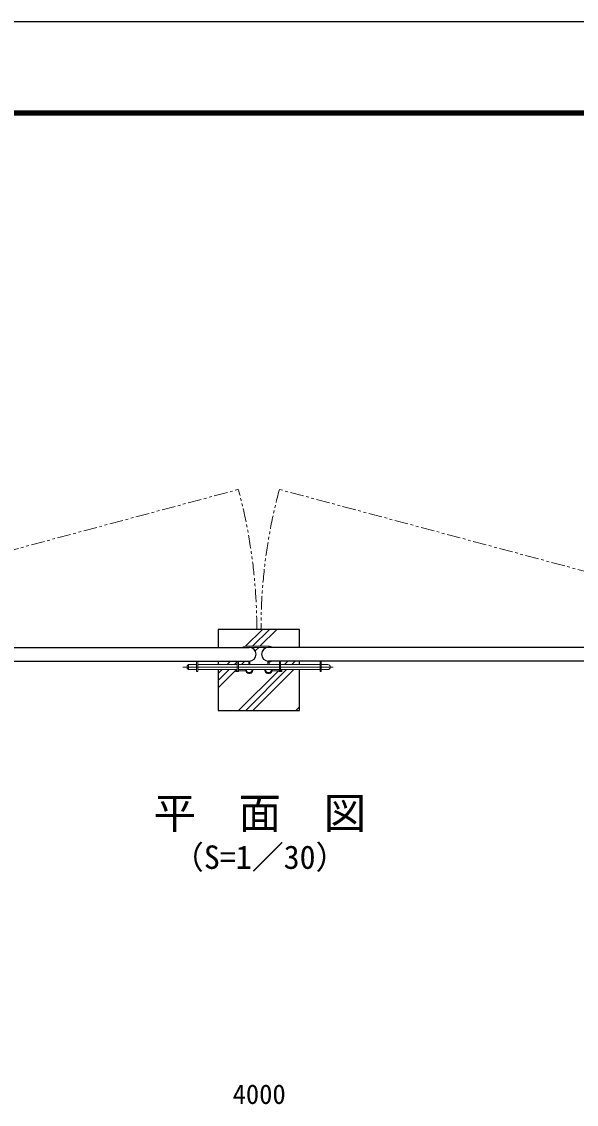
# Model space of a CAD drawing. Units: millimetres, scale not verified. Extents: x -6300 to 6300, y -4454 to 4456.
# Drawn here: x -2198 to -147, y 453 to 4456 of the extents above; entities that cross this region are included whole.
import ezdxf
from ezdxf.enums import TextEntityAlignment as Align

# ---------------------------------------------------------------- set-up
doc = ezdxf.new("R2010")
doc.units = ezdxf.units.MM
doc.header["$LTSCALE"] = 20
doc.linetypes.add('USER1', pattern=[50.8, 31.75, -6.35, 6.35, -6.35])
doc.linetypes.add('USER3', pattern=[5, 2.5, -0.5, 0.5, -0.5, 0.5, -0.5])
for name, color, linetype, lineweight in [('0-0_D-STR3', 3, 'Continuous', 13), ('0-1_D-BMK', 2, 'USER1', 13), ('0-2_D-STR1', 1, 'Continuous', 25), ('0-3_D-STR4', 7, 'Continuous', 25), ('0-5_D-DCR-HCH', 7, 'Continuous', 13), ('0-6_D-STR-DIM', 7, 'Continuous', 13), ('0-B_D-TTL-TXT', 7, 'Continuous', 25), ('0-C_D-TTL', 7, 'Continuous', 25)]:
    doc.layers.add(name, color=color, linetype=linetype, lineweight=lineweight)
doc.styles.add('ＭＳ ゴシック', font='')
doc.styles.get('ＭＳ ゴシック').set_extended_font_data('MS Gothic')

msp = doc.modelspace()

# ---------------------------------------------------------------- linework, layer by layer
at = {"layer": '0-0_D-STR3'}
for p, q in [((-1285.71, 2146.66), (-1366.31, 2146.66)), ((-1285.71, 2142.36), (-1366.31, 2142.36)), ((-1551.91, 2091.56), (-1551.91, 2052.46)), ((-1547.41, 2091.56), (-1547.41, 2052.46)), ((-1401.41, 2091.56), (-1401.41, 2052.46)), ((-1396.91, 2091.56), (-1396.91, 2052.46)), ((-1358.51, 2091.56), (-1358.51, 2078.96)), ((-1354.51, 2091.64), (-1354.51, 2078.96)), ((-1287.71, 2091.64), (-1287.71, 2078.96)), ((-1285.71, 2087.26), (-1285.71, 2091.56)), ((-1283.71, 2087.33), (-1283.71, 2078.96)), ((-1245.31, 2091.56), (-1245.31, 2052.46)), ((-1240.81, 2091.56), (-1240.81, 2052.46)), ((-1094.81, 2091.56), (-1094.81, 2052.46)), ((-1090.31, 2091.56), (-1090.31, 2052.46)), ((-1586.41, 2074.46), (-1581.41, 2078.96)), ((-1586.41, 2074.46), (-1586.41, 2064.46)), ((-1586.41, 2064.46), (-1581.41, 2059.96)), ((-1581.41, 2078.96), (-1551.91, 2078.96)), ((-1581.41, 2078.96), (-1581.41, 2059.96)), ((-1581.41, 2059.96), (-1551.91, 2059.96)), ((-1547.41, 2052.46), (-1551.91, 2052.46)), ((-1547.41, 2078.96), (-1401.41, 2078.96)), ((-1547.41, 2059.96), (-1401.41, 2059.96)), ((-1406.01, 2053.96), (-1406.01, 2059.96)), ((-1406.01, 2053.96), (-1405.01, 2052.96)), ((-1405.01, 2059.96), (-1405.01, 2052.96)), ((-1396.01, 2052.96), (-1405.01, 2052.96)), ((-1396.91, 2052.46), (-1401.41, 2052.46)), ((-1396.91, 2078.96), (-1245.31, 2078.96)), ((-1396.91, 2059.96), (-1245.31, 2059.96)), ((-1396.01, 2052.96), (-1396.01, 2059.96)), ((-1369.68, 2055.96), (-1396.01, 2055.96)), ((-1366.05, 2055.96), (-1367.62, 2055.96)), ((-1276.17, 2055.96), (-1274.61, 2055.96)), ((-1272.55, 2055.96), (-1246.21, 2055.96)), ((-1246.21, 2052.96), (-1246.21, 2059.96)), ((-1246.21, 2052.96), (-1237.21, 2052.96)), ((-1245.31, 2052.46), (-1240.81, 2052.46)), ((-1240.81, 2078.96), (-1094.81, 2078.96)), ((-1240.81, 2059.96), (-1094.81, 2059.96)), ((-1237.21, 2059.96), (-1237.21, 2052.96)), ((-1236.21, 2053.96), (-1237.21, 2052.96)), ((-1236.21, 2053.96), (-1236.21, 2059.96)), ((-1094.81, 2052.46), (-1090.31, 2052.46)), ((-1090.31, 2078.96), (-1066.41, 2078.96)), ((-1090.31, 2059.96), (-1066.41, 2059.96))]:
    msp.add_line(p, q, dxfattribs=at)
for centre, radius, start, end in [((-1366.34, 2116.94), 29.71, 89.95547, 121.1858), ((-1285.71, 2116.96), 29.7, 58.78392, 90), ((-1285.71, 2116.96), 29.7, 270, 301.21608), ((-1356.51, 2058.96), 13.5, 175.75198, 4.24802), ((-1356.51, 2058.96), 11.5, 175.01146, 4.98854), ((-1356.51, 2058.96), 10, 174.26083, 5.73917), ((-1285.71, 2058.96), 13.5, 175.75198, 4.24802), ((-1285.71, 2058.96), 11.5, 175.01146, 4.98854), ((-1285.71, 2058.96), 10, 174.26083, 5.73917), ((-1066.41, 2069.46), 9.5, 270, 90)]:
    msp.add_arc(centre, radius, start, end, dxfattribs=at)
at = {"layer": '0-1_D-BMK', "linetype": 'USER3'}
for p, q in [((-3321.11, 2210.56), (-1396.8, 2726.18)), ((678.89, 2210.56), (-1245.43, 2726.18))]:
    msp.add_line(p, q, dxfattribs=at)
at = {"layer": '0-1_D-BMK'}
msp.add_line((-1602.52, 2069.46), (-1045.94, 2069.46), dxfattribs=at)
at = {"layer": '0-1_D-BMK', "linetype": 'USER3'}
for centre, start, end in [((-3321.11, 2210.56), 359.95398, 15), ((678.89, 2210.56), 165, 180.04602)]:
    msp.add_arc(centre, 1992.2, start, end, dxfattribs=at)
at = {"layer": '0-2_D-STR1'}
for p, q in [((-3218.71, 2142.36), (-1356.51, 2142.36)), ((576.49, 2142.36), (-1285.71, 2142.36)), ((-3218.71, 2091.56), (-1356.51, 2091.56)), ((576.49, 2091.56), (-1285.71, 2091.56))]:
    msp.add_line(p, q, dxfattribs=at)
for centre, start, end in [((-1356.51, 2116.96), 270, 90), ((-1285.71, 2116.96), 90, 270)]:
    msp.add_arc(centre, 25.4, start, end, dxfattribs=at)
at = {"layer": '0-3_D-STR4'}
for p, q in [((-1471.11, 2208.96), (-1471.11, 2142.36)), ((-1171.11, 2208.96), (-1471.11, 2208.96)), ((-1171.11, 2142.36), (-1171.11, 2208.96)), ((-1471.11, 2091.56), (-1471.11, 2078.96)), ((-1171.11, 2078.96), (-1171.11, 2091.56)), ((-1471.11, 2059.96), (-1471.11, 1908.96))]:
    msp.add_line(p, q, dxfattribs=at)
msp.add_lwpolyline([(-1471.11, 1908.96), (-1171.11, 1908.96), (-1171.11, 2059.96)], dxfattribs=at)
at = {"layer": '0-5_D-DCR-HCH'}
for p, q in [((-1471.11, 2205.28), (-1467.43, 2208.96)), ((-1371.07, 2146.22), (-1308.33, 2208.96)), ((-1344.12, 2146.65), (-1281.82, 2208.96)), ((-1317.6, 2146.66), (-1255.3, 2208.96)), ((-1349.52, 2141.26), (-1348.42, 2142.36)), ((-1334.63, 2129.63), (-1321.9, 2142.36)), ((-1438.33, 2078.96), (-1425.73, 2091.56)), ((-1411.82, 2078.96), (-1401.41, 2089.36)), ((-1385.3, 2078.96), (-1372.7, 2091.56)), ((-1226.2, 2078.96), (-1213.6, 2091.56)), ((-1199.68, 2078.96), (-1187.08, 2091.56)), ((-1471.11, 2019.66), (-1430.82, 2059.96)), ((-1471.11, 2046.18), (-1457.33, 2059.96)), ((-1471.11, 1993.15), (-1406.01, 2058.25)), ((-1396.2, 1908.96), (-1249.2, 2055.96)), ((-1369.68, 1908.96), (-1218.68, 2059.96)), ((-1343.17, 1908.96), (-1192.17, 2059.96)), ((-1173.17, 2078.96), (-1171.11, 2081.01)), ((-1184.07, 1908.96), (-1171.11, 1921.91))]:
    msp.add_line(p, q, dxfattribs=at)
at = {"layer": '0-C_D-TTL', "color": 2}
msp.add_lwpolyline([(-6299.73, 4455.78), (6300.27, 4455.78), (6300.27, -4454.22), (-6299.73, -4454.22)], close=True, dxfattribs=at)
at = {"layer": '0-C_D-TTL'}
for points in [[(-5894.73, 4125.78), (5895.27, 4125.78), (5895.27, -4124.22), (-5894.73, -4124.22)], [(-5890.98, 4122.03), (5891.52, 4122.03), (5891.52, -4120.47), (-5890.98, -4120.47)], [(-5887.23, 4118.28), (5887.77, 4118.28), (5887.77, -4116.72), (-5887.23, -4116.72)], [(-5883.48, 4114.53), (5884.02, 4114.53), (5884.02, -4112.97), (-5883.48, -4112.97)], [(-5879.73, 4110.78), (5880.27, 4110.78), (5880.27, -4109.22), (-5879.73, -4109.22)]]:
    msp.add_lwpolyline(points, close=True, dxfattribs=at)

# ---------------------------------------------------------------- texts
at = {"layer": '0-6_D-STR-DIM', "style": 'ＭＳ ゴシック'}
msp.add_text('4000', height=72.14, dxfattribs=at).set_placement((-1418.24, 432.5), align=Align.BOTTOM_LEFT)
at = {"layer": '0-B_D-TTL-TXT', "style": 'ＭＳ ゴシック'}
for s, height, p in [('平\u3000面\u3000図', 115.4, (-1710.96, 1437.05)), ('（S=1／30）', 86.66, (-1642.74, 1297.26))]:
    msp.add_text(s, height=height, dxfattribs=at).set_placement(p, align=Align.BOTTOM_LEFT)

doc.saveas('drawing.dxf')
